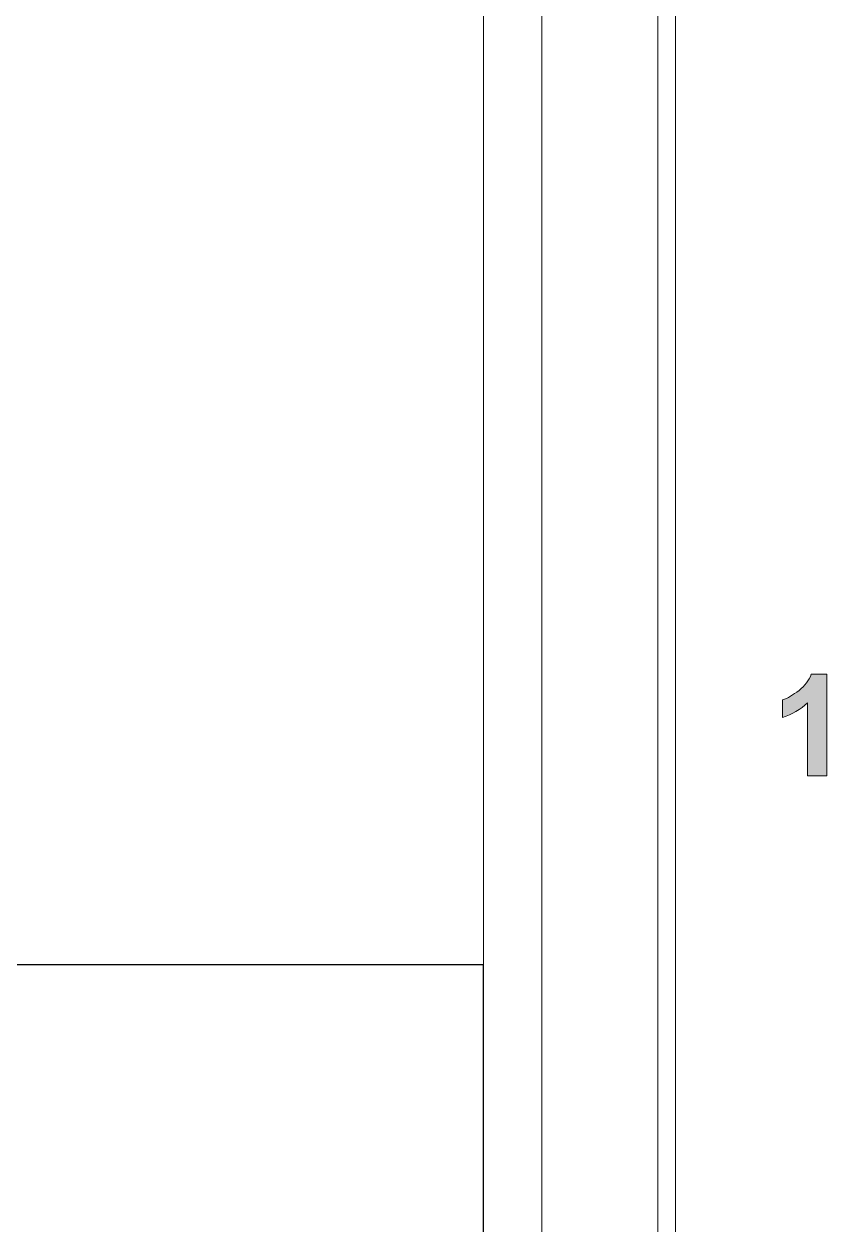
# Model space of a CAD drawing. Header units: millimetres. Extents: x 0 to 900, y 0 to 297.
# Drawn here: x 705.263 to 706.989, y 147.498 to 150.078 of the extents above; entities that cross this region are included whole.
import ezdxf

# ---------------------------------------------------------------- set-up
doc = ezdxf.new("R2010")
doc.units = ezdxf.units.MM
doc.layers.add('PRINT', color=7, linetype='Continuous')
doc.layers.add('전장품', color=3, linetype='Continuous')

# ---------------------------------------------------------------- blocks, each defined once
blk = doc.blocks.new('DVS-005R00')
at = {"layer": 'PRINT', "lineweight": 0}
h = blk.add_hatch(color=256, dxfattribs=at)
h.dxf.hatch_style = 2
edge = h.paths.add_edge_path()
edge.add_spline(control_points=[(5.907, 83.252), (5.907, 83.252), (5.573, 83.252), (5.573, 83.252), (5.573, 83.252), (5.573, 84.509), (5.573, 84.509), (5.452, 84.395), (5.308, 84.31), (5.143, 84.256), (5.143, 84.256), (5.143, 84.558), (5.143, 84.558), (5.23, 84.587), (5.324, 84.641), (5.426, 84.72), (5.528, 84.8), (5.599, 84.893), (5.636, 84.999), (5.636, 84.999), (5.907, 84.999), (5.907, 84.999), (5.907, 84.999), (5.907, 83.252), (5.907, 83.252)], knot_values=[0, 0, 0, 0, 1, 1, 1, 2, 2, 2, 3, 3, 3, 4, 4, 4, 5, 5, 5, 6, 6, 6, 7, 7, 7, 8, 8, 8, 8], degree=3, periodic=0)
at = {"color": 7, "linetype": 'Continuous', "lineweight": 0}
for p, q in [((0, 0), (0, 115)), ((1, 115), (1, 0)), ((3, 3.4), (3, 111.6)), ((3.3, 3.5), (3.3, 111.5))]:
    blk.add_line(p, q, dxfattribs=at)
at = {"layer": 'PRINT', "lineweight": 0}
blk.add_lwpolyline([(5.907, 83.252), (5.906, 83.252), (5.903, 83.252), (5.893, 83.252), (5.876, 83.252), (5.855, 83.252), (5.83, 83.252), (5.802, 83.252), (5.74, 83.252), (5.679, 83.252), (5.651, 83.252), (5.626, 83.252), (5.604, 83.252), (5.588, 83.252), (5.577, 83.252), (5.574, 83.252), (5.573, 83.252), (5.573, 83.253), (5.573, 83.255), (5.573, 83.26), (5.573, 83.266), (5.573, 83.283), (5.573, 83.306), (5.573, 83.334), (5.573, 83.368), (5.573, 83.406), (5.573, 83.448), (5.573, 83.494), (5.573, 83.543), (5.573, 83.595), (5.573, 83.649), (5.573, 83.763), (5.573, 83.88), (5.573, 83.997), (5.573, 84.111), (5.573, 84.165), (5.573, 84.217), (5.573, 84.266), (5.573, 84.312), (5.573, 84.354), (5.573, 84.393), (5.573, 84.426), (5.573, 84.455), (5.573, 84.477), (5.573, 84.494), (5.573, 84.501), (5.573, 84.505), (5.573, 84.508), (5.573, 84.509), (5.527, 84.467), (5.478, 84.429), (5.427, 84.393), (5.374, 84.36), (5.32, 84.33), (5.263, 84.302), (5.204, 84.278), (5.143, 84.256), (5.143, 84.257), (5.143, 84.259), (5.143, 84.269), (5.143, 84.284), (5.143, 84.303), (5.143, 84.326), (5.143, 84.351), (5.143, 84.407), (5.143, 84.463), (5.143, 84.488), (5.143, 84.511), (5.143, 84.53), (5.143, 84.545), (5.143, 84.555), (5.143, 84.557), (5.143, 84.558), (5.176, 84.57), (5.209, 84.584), (5.244, 84.601), (5.279, 84.62), (5.315, 84.642), (5.351, 84.666), (5.388, 84.692), (5.426, 84.72), (5.463, 84.751), (5.497, 84.783), (5.528, 84.815), (5.555, 84.85), (5.58, 84.885), (5.602, 84.922), (5.621, 84.96), (5.636, 84.999), (5.639, 84.999), (5.648, 84.999), (5.661, 84.999), (5.679, 84.999), (5.699, 84.999), (5.722, 84.999), (5.772, 84.999), (5.821, 84.999), (5.844, 84.999), (5.865, 84.999), (5.882, 84.999), (5.895, 84.999), (5.904, 84.999), (5.907, 84.999), (5.907, 84.997), (5.907, 84.994), (5.907, 84.988), (5.907, 84.979), (5.907, 84.968), (5.907, 84.956), (5.907, 84.941), (5.907, 84.924), (5.907, 84.905), (5.907, 84.884), (5.907, 84.862), (5.907, 84.838), (5.907, 84.785), (5.907, 84.726), (5.907, 84.662), (5.907, 84.594), (5.907, 84.521), (5.907, 84.446), (5.907, 84.368), (5.907, 84.288), (5.907, 84.125), (5.907, 83.962), (5.907, 83.882), (5.907, 83.804), (5.907, 83.729), (5.907, 83.657), (5.907, 83.589), (5.907, 83.525), (5.907, 83.466), (5.907, 83.413), (5.907, 83.389), (5.907, 83.366), (5.907, 83.346), (5.907, 83.327), (5.907, 83.31), (5.907, 83.295), (5.907, 83.282), (5.907, 83.271), (5.907, 83.263), (5.907, 83.257), (5.907, 83.253), (5.907, 83.252)], close=True, dxfattribs=at)
blk = doc.blocks.new('STOPPER1')
at = {"layer": '전장품', "color": 0}
for p, q in [((0, -22.5), (0, 22.5)), ((0, 22.5), (10, 22.5))]:
    blk.add_line(p, q, dxfattribs=at)

msp = doc.modelspace()

# ---------------------------------------------------------------- block references
at = {"yscale": 0.125, "zscale": 0.125}
for name, p, xscale in [('DVS-005R00', (706.2510115, 138.05542821), 0.125), ('STOPPER1', (706.2510115, 145.2429283), -0.125)]:
    msp.add_blockref(name, p, dxfattribs=dict(at, xscale=xscale))

doc.saveas('drawing.dxf')
